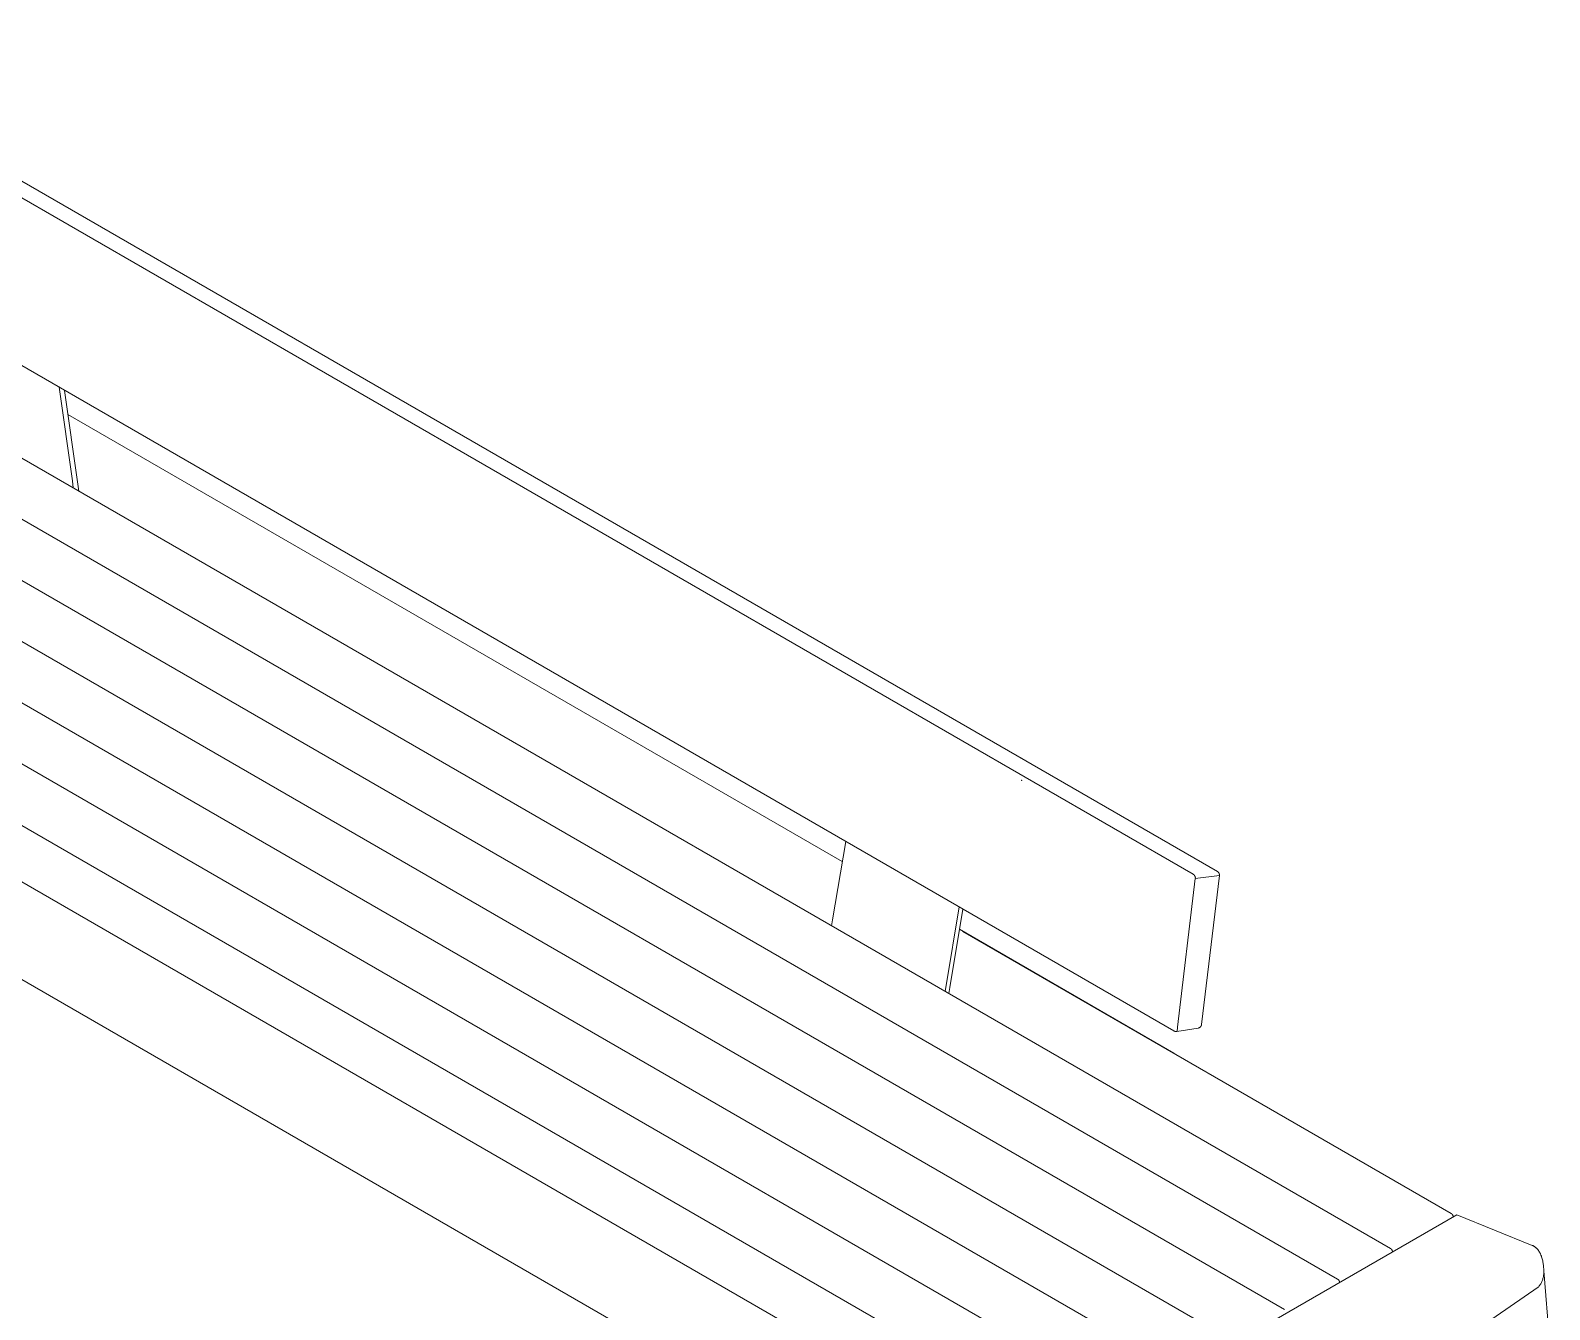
# Model space of a CAD drawing. Header units: millimetres. Extents: x -217 to 4976, y -41 to 3356.
# Drawn here: x 3956 to 4817, y 1303 to 2028 of the extents above; entities that cross this region are included whole.
import ezdxf

# ---------------------------------------------------------------- set-up
doc = ezdxf.new("R2010")
doc.units = ezdxf.units.MM
doc.layers.add('ZANO_R', color=7, linetype='Continuous', lineweight=0)

msp = doc.modelspace()

# ---------------------------------------------------------------- linework, layer by layer
at = {"layer": 'ZANO_R'}
for p, q in [((3789.7, 2026.04), (4615.35, 1549.35)), ((3803.38, 2027.65), (4629.03, 1550.95)), ((3659.37, 1953.75), (4727.15, 1337.27)), ((4604.43, 1460.56), (3757.3, 1949.65)), ((3629.36, 1936.42), (4697.13, 1319.94)), ((3627.2, 1903), (4667.11, 1302.61)), ((3539.3, 1884.43), (4607.08, 1267.95)), ((3598.75, 1884.76), (4637.09, 1285.28)), ((3509.28, 1867.1), (4577.06, 1250.62)), ((3478.79, 1849.79), (4546.86, 1233.14)), ((3449.89, 1834.54), (4517.96, 1217.89)), ((3972.59, 1825.35), (3980.04, 1772.25)), ((3975.61, 1823.6), (3983.06, 1770.5)), ((4416.45, 1556.51), (3977.53, 1809.92)), ((3980.59, 1768.29), (3980.04, 1772.25)), ((3983.62, 1766.55), (3983.06, 1770.5)), ((4473.74, 1188.13), (3501.73, 1749.32)), ((4517.8, 1615.32), (4517.85, 1615.3)), ((4517.85, 1615.3), (4517.89, 1615.27)), ((4517.89, 1615.27), (4517.93, 1615.24)), ((4517.93, 1615.24), (4517.98, 1615.2)), ((4517.98, 1615.2), (4518.02, 1615.17)), ((4518.02, 1615.17), (4518.06, 1615.14)), ((4518.06, 1615.14), (4518.09, 1615.1)), ((4518.09, 1615.1), (4518.13, 1615.06)), ((4518.13, 1615.06), (4518.17, 1615.02)), ((4518.17, 1615.02), (4518.2, 1614.98)), ((4518.2, 1614.98), (4518.24, 1614.94)), ((4518.24, 1614.94), (4518.27, 1614.9)), ((4517.8, 1602.75), (4517.85, 1602.72)), ((4517.85, 1602.72), (4517.89, 1602.69)), ((4517.89, 1602.69), (4517.93, 1602.66)), ((4517.93, 1602.66), (4517.98, 1602.63)), ((4517.98, 1602.63), (4518.02, 1602.59)), ((4518.02, 1602.59), (4518.06, 1602.56)), ((4518.06, 1602.56), (4518.09, 1602.52)), ((4518.09, 1602.52), (4518.13, 1602.48)), ((4518.13, 1602.48), (4518.17, 1602.45)), ((4518.17, 1602.45), (4518.2, 1602.41)), ((4518.2, 1602.41), (4518.24, 1602.37)), ((4518.24, 1602.37), (4518.27, 1602.32)), ((4410.92, 1523.48), (4418.37, 1567.98)), ((4629.03, 1550.95), (4629.1, 1550.91)), ((4629.1, 1550.91), (4629.17, 1550.87)), ((4629.17, 1550.87), (4629.24, 1550.82)), ((4629.24, 1550.82), (4629.31, 1550.77)), ((4629.31, 1550.77), (4629.37, 1550.72)), ((4629.37, 1550.72), (4629.43, 1550.66)), ((4629.43, 1550.66), (4629.49, 1550.6)), ((4629.49, 1550.6), (4629.55, 1550.55)), ((4629.55, 1550.55), (4629.61, 1550.49)), ((4629.61, 1550.49), (4629.67, 1550.42)), ((4629.67, 1550.42), (4629.72, 1550.36)), ((4629.72, 1550.36), (4629.77, 1550.29)), ((4629.77, 1550.29), (4629.82, 1550.23)), ((4629.82, 1550.23), (4629.86, 1550.16)), ((4629.86, 1550.16), (4629.91, 1550.08)), ((4629.91, 1550.08), (4629.95, 1550.01)), ((4616.55, 1546.96), (4606.46, 1462.67)), ((4615.35, 1549.35), (4615.42, 1549.31)), ((4615.42, 1549.31), (4615.49, 1549.26)), ((4615.49, 1549.26), (4615.56, 1549.21)), ((4615.56, 1549.21), (4615.63, 1549.16)), ((4615.63, 1549.16), (4615.69, 1549.11)), ((4615.69, 1549.11), (4615.76, 1549.06)), ((4615.76, 1549.06), (4615.82, 1549)), ((4615.82, 1549), (4615.88, 1548.94)), ((4615.88, 1548.94), (4615.93, 1548.88)), ((4615.93, 1548.88), (4615.99, 1548.82)), ((4615.99, 1548.82), (4616.04, 1548.76)), ((4616.04, 1548.76), (4616.09, 1548.69)), ((4616.09, 1548.69), (4616.14, 1548.62)), ((4616.14, 1548.62), (4616.18, 1548.55)), ((4616.18, 1548.55), (4616.23, 1548.48)), ((4616.23, 1548.48), (4616.27, 1548.41)), ((4616.27, 1548.41), (4616.31, 1548.34)), ((4616.31, 1548.34), (4616.34, 1548.26)), ((4616.34, 1548.26), (4616.38, 1548.18)), ((4616.38, 1548.18), (4616.41, 1548.11)), ((4616.41, 1548.11), (4616.44, 1548.03)), ((4616.44, 1548.03), (4616.46, 1547.95)), ((4616.46, 1547.95), (4616.48, 1547.87)), ((4616.48, 1547.87), (4616.5, 1547.79)), ((4616.5, 1547.79), (4616.52, 1547.71)), ((4616.52, 1547.71), (4616.54, 1547.62)), ((4616.54, 1547.62), (4616.55, 1547.54)), ((4616.55, 1546.96), (4630.23, 1548.56)), ((4616.55, 1547.54), (4616.56, 1547.46)), ((4616.56, 1547.04), (4616.55, 1546.96)), ((4616.56, 1547.46), (4616.56, 1547.38)), ((4616.56, 1547.38), (4616.56, 1547.29)), ((4616.56, 1547.29), (4616.56, 1547.21)), ((4616.56, 1547.21), (4616.56, 1547.13)), ((4616.56, 1547.13), (4616.56, 1547.04)), ((4630.23, 1548.56), (4620.14, 1464.27)), ((4629.95, 1550.01), (4629.99, 1549.94)), ((4629.99, 1549.94), (4630.02, 1549.86)), ((4630.02, 1549.86), (4630.06, 1549.79)), ((4630.06, 1549.79), (4630.09, 1549.71)), ((4630.09, 1549.71), (4630.11, 1549.63)), ((4630.11, 1549.63), (4630.14, 1549.55)), ((4630.14, 1549.55), (4630.16, 1549.47)), ((4630.16, 1549.47), (4630.18, 1549.39)), ((4630.18, 1549.39), (4630.2, 1549.31)), ((4630.2, 1549.31), (4630.21, 1549.23)), ((4630.21, 1549.23), (4630.22, 1549.15)), ((4630.22, 1549.15), (4630.23, 1549.06)), ((4630.23, 1549.06), (4630.24, 1548.98)), ((4630.24, 1548.73), (4630.23, 1548.65)), ((4630.23, 1548.65), (4630.23, 1548.56)), ((4630.24, 1548.98), (4630.24, 1548.9)), ((4630.24, 1548.9), (4630.24, 1548.81)), ((4630.24, 1548.81), (4630.24, 1548.73)), ((4482.69, 1530.84), (4475.24, 1486.34)), ((4484.81, 1529.62), (4477.36, 1485.12)), ((4410.92, 1523.48), (4410.36, 1520.17)), ((4604.43, 1447.98), (4482.89, 1518.15)), ((4484.79, 1516.89), (4761.56, 1357.1)), ((4475.24, 1486.34), (4474.69, 1483.03)), ((4477.36, 1485.12), (4476.81, 1481.8)), ((4620.07, 1463.93), (4620.05, 1463.85)), ((4620.09, 1464), (4620.07, 1463.93)), ((4620.1, 1464.07), (4620.09, 1464)), ((4620.12, 1464.13), (4620.1, 1464.07)), ((4620.13, 1464.2), (4620.12, 1464.13)), ((4620.14, 1464.27), (4620.13, 1464.2)), ((4604.5, 1460.52), (4604.43, 1460.56)), ((4604.57, 1460.48), (4604.5, 1460.52)), ((4604.65, 1460.44), (4604.57, 1460.48)), ((4604.72, 1460.41), (4604.65, 1460.44)), ((4604.8, 1460.38), (4604.72, 1460.41)), ((4604.88, 1460.35), (4604.8, 1460.38)), ((4604.95, 1460.33), (4604.88, 1460.35)), ((4605.03, 1460.31), (4604.95, 1460.33)), ((4605.11, 1460.29), (4605.03, 1460.31)), ((4605.19, 1460.27), (4605.11, 1460.29)), ((4605.28, 1460.26), (4605.19, 1460.27)), ((4605.36, 1460.25), (4605.28, 1460.26)), ((4605.44, 1460.24), (4605.36, 1460.25)), ((4605.52, 1460.23), (4605.44, 1460.24)), ((4605.6, 1460.23), (4605.52, 1460.23)), ((4605.69, 1460.23), (4605.6, 1460.23)), ((4605.77, 1460.24), (4605.69, 1460.23)), ((4605.85, 1460.24), (4605.77, 1460.24)), ((4605.93, 1460.25), (4605.85, 1460.24)), ((4606.01, 1460.26), (4605.93, 1460.25)), ((4618.1, 1462.16), (4606.01, 1460.26)), ((4606.46, 1462.67), (4606.17, 1460.29)), ((4618.18, 1462.17), (4618.1, 1462.16)), ((4618.27, 1462.19), (4618.18, 1462.17)), ((4618.35, 1462.21), (4618.27, 1462.19)), ((4618.42, 1462.23), (4618.35, 1462.21)), ((4618.5, 1462.26), (4618.42, 1462.23)), ((4618.58, 1462.29), (4618.5, 1462.26)), ((4618.66, 1462.32), (4618.58, 1462.29)), ((4618.73, 1462.35), (4618.66, 1462.32)), ((4618.81, 1462.38), (4618.73, 1462.35)), ((4618.88, 1462.42), (4618.81, 1462.38)), ((4618.95, 1462.46), (4618.88, 1462.42)), ((4619.02, 1462.51), (4618.95, 1462.46)), ((4619.09, 1462.55), (4619.02, 1462.51)), ((4619.16, 1462.6), (4619.09, 1462.55)), ((4619.22, 1462.65), (4619.16, 1462.6)), ((4619.29, 1462.7), (4619.22, 1462.65)), ((4619.35, 1462.75), (4619.29, 1462.7)), ((4619.41, 1462.81), (4619.35, 1462.75)), ((4619.47, 1462.87), (4619.41, 1462.81)), ((4619.53, 1462.93), (4619.47, 1462.87)), ((4619.58, 1462.99), (4619.53, 1462.93)), ((4619.63, 1463.05), (4619.58, 1462.99)), ((4619.68, 1463.12), (4619.63, 1463.05)), ((4619.73, 1463.19), (4619.68, 1463.12)), ((4619.77, 1463.26), (4619.73, 1463.19)), ((4619.82, 1463.33), (4619.77, 1463.26)), ((4619.86, 1463.4), (4619.82, 1463.33)), ((4619.9, 1463.47), (4619.86, 1463.4)), ((4619.93, 1463.54), (4619.9, 1463.47)), ((4619.96, 1463.62), (4619.93, 1463.54)), ((4620, 1463.7), (4619.96, 1463.62)), ((4620.02, 1463.77), (4620, 1463.7)), ((4620.05, 1463.85), (4620.02, 1463.77)), ((4642.74, 1285.9), (4764.71, 1356.32)), ((4761.56, 1357.1), (4761.64, 1357.05)), ((4761.64, 1357.05), (4761.71, 1357.01)), ((4761.71, 1357.01), (4761.77, 1356.96)), ((4761.77, 1356.96), (4761.84, 1356.91)), ((4761.84, 1356.91), (4761.91, 1356.86)), ((4761.91, 1356.86), (4761.97, 1356.8)), ((4761.97, 1356.8), (4762.03, 1356.75)), ((4762.03, 1356.75), (4762.09, 1356.69)), ((4762.09, 1356.69), (4762.15, 1356.63)), ((4762.15, 1356.63), (4762.2, 1356.56)), ((4762.2, 1356.56), (4762.25, 1356.5)), ((4762.25, 1356.5), (4762.31, 1356.43)), ((4762.31, 1356.43), (4762.35, 1356.37)), ((4762.35, 1356.37), (4762.4, 1356.3)), ((4762.4, 1356.3), (4762.44, 1356.22)), ((4762.44, 1356.22), (4762.48, 1356.15)), ((4762.48, 1356.15), (4762.52, 1356.08)), ((4762.52, 1356.08), (4762.56, 1356)), ((4762.56, 1356), (4762.59, 1355.93)), ((4762.59, 1355.93), (4762.62, 1355.85)), ((4762.62, 1355.85), (4762.65, 1355.77)), ((4762.65, 1355.77), (4762.68, 1355.69)), ((4762.68, 1355.69), (4762.7, 1355.61)), ((4762.7, 1355.61), (4762.72, 1355.53)), ((4762.72, 1355.53), (4762.73, 1355.45)), ((4762.73, 1355.45), (4762.75, 1355.36)), ((4762.75, 1355.36), (4762.76, 1355.28)), ((4762.76, 1355.28), (4762.77, 1355.2)), ((4807.57, 1339.01), (4764.71, 1356.32)), ((4727.15, 1337.27), (4727.22, 1337.23)), ((4727.22, 1337.23), (4727.29, 1337.18)), ((4727.29, 1337.18), (4727.35, 1337.14)), ((4727.35, 1337.14), (4727.42, 1337.09)), ((4727.42, 1337.09), (4727.48, 1337.04)), ((4727.48, 1337.04), (4727.55, 1336.98)), ((4727.55, 1336.98), (4727.61, 1336.93)), ((4727.61, 1336.93), (4727.66, 1336.87)), ((4727.66, 1336.87), (4727.72, 1336.81)), ((4727.72, 1336.81), (4727.78, 1336.75)), ((4727.78, 1336.75), (4727.83, 1336.68)), ((4727.83, 1336.68), (4727.88, 1336.62)), ((4727.88, 1336.62), (4727.93, 1336.55)), ((4727.93, 1336.55), (4727.97, 1336.49)), ((4727.97, 1336.49), (4728.01, 1336.42)), ((4728.01, 1336.42), (4728.06, 1336.34)), ((4728.06, 1336.34), (4728.09, 1336.27)), ((4728.09, 1336.27), (4728.13, 1336.2)), ((4728.13, 1336.2), (4728.16, 1336.12)), ((4728.16, 1336.12), (4728.19, 1336.05)), ((4728.19, 1336.05), (4728.22, 1335.97)), ((4728.22, 1335.97), (4728.25, 1335.89)), ((4728.25, 1335.89), (4728.27, 1335.81)), ((4728.27, 1335.81), (4728.29, 1335.73)), ((4728.29, 1335.73), (4728.31, 1335.65)), ((4728.31, 1335.65), (4728.33, 1335.57)), ((4728.33, 1335.57), (4728.34, 1335.49)), ((4728.34, 1335.49), (4728.35, 1335.41)), ((4728.35, 1335.41), (4728.35, 1335.33)), ((4807.57, 1339.01), (4807.79, 1338.91)), ((4807.79, 1338.91), (4808.02, 1338.79)), ((4808.02, 1338.79), (4808.24, 1338.68)), ((4808.24, 1338.68), (4808.45, 1338.55)), ((4808.45, 1338.55), (4808.66, 1338.42)), ((4808.66, 1338.42), (4808.87, 1338.29)), ((4808.87, 1338.29), (4809.07, 1338.15)), ((4809.07, 1338.15), (4809.26, 1338)), ((4809.26, 1338), (4809.45, 1337.85)), ((4809.45, 1337.85), (4809.64, 1337.69)), ((4809.64, 1337.69), (4809.82, 1337.53)), ((4809.82, 1337.53), (4810, 1337.36)), ((4810, 1337.36), (4810.17, 1337.18)), ((4810.17, 1337.18), (4810.34, 1337)), ((4810.34, 1337), (4810.51, 1336.82)), ((4810.51, 1336.82), (4810.67, 1336.63)), ((4810.67, 1336.63), (4810.82, 1336.43)), ((4810.82, 1336.43), (4810.97, 1336.23)), ((4810.97, 1336.23), (4811.12, 1336.03)), ((4811.12, 1336.03), (4811.26, 1335.82)), ((4811.26, 1335.82), (4811.4, 1335.61)), ((4811.4, 1335.61), (4811.54, 1335.39)), ((4811.54, 1335.39), (4811.67, 1335.17)), ((4811.67, 1335.17), (4811.8, 1334.94)), ((4811.8, 1334.94), (4811.92, 1334.71)), ((4811.92, 1334.71), (4812.04, 1334.47)), ((4812.04, 1334.47), (4812.16, 1334.23)), ((4812.16, 1334.23), (4812.27, 1333.99)), ((4812.27, 1333.99), (4812.37, 1333.74)), ((4812.37, 1333.74), (4812.48, 1333.49)), ((4812.48, 1333.49), (4812.68, 1332.97)), ((4812.68, 1332.97), (4812.86, 1332.44)), ((4812.86, 1332.44), (4813.03, 1331.89)), ((4813.03, 1331.89), (4813.18, 1331.34)), ((4813.18, 1331.34), (4813.32, 1330.76)), ((4813.32, 1330.76), (4813.45, 1330.18)), ((4813.45, 1330.18), (4813.57, 1329.58)), ((4813.57, 1329.58), (4813.67, 1328.98)), ((4813.67, 1328.98), (4813.76, 1328.36)), ((4813.76, 1328.36), (4813.84, 1327.73)), ((4813.84, 1327.73), (4813.91, 1327.09)), ((4813.91, 1327.09), (4813.96, 1326.45)), ((4813.96, 1326.45), (4814.01, 1325.79)), ((4697.13, 1319.94), (4697.2, 1319.9)), ((4697.2, 1319.9), (4697.27, 1319.85)), ((4697.27, 1319.85), (4697.34, 1319.81)), ((4697.34, 1319.81), (4697.4, 1319.76)), ((4697.4, 1319.76), (4697.47, 1319.7)), ((4697.47, 1319.7), (4697.53, 1319.65)), ((4697.53, 1319.65), (4697.59, 1319.6)), ((4697.59, 1319.6), (4697.65, 1319.54)), ((4697.65, 1319.54), (4697.7, 1319.48)), ((4697.7, 1319.48), (4697.76, 1319.42)), ((4697.76, 1319.42), (4697.81, 1319.35)), ((4697.81, 1319.35), (4697.86, 1319.29)), ((4697.86, 1319.29), (4697.91, 1319.22)), ((4697.91, 1319.22), (4697.95, 1319.15)), ((4697.95, 1319.15), (4698, 1319.08)), ((4698, 1319.08), (4698.04, 1319.01)), ((4698.04, 1319.01), (4698.08, 1318.94)), ((4698.08, 1318.94), (4698.11, 1318.87)), ((4698.11, 1318.87), (4698.15, 1318.79)), ((4698.15, 1318.79), (4698.18, 1318.72)), ((4698.18, 1318.72), (4698.21, 1318.64)), ((4698.21, 1318.64), (4698.23, 1318.56)), ((4698.23, 1318.56), (4698.25, 1318.48)), ((4698.25, 1318.48), (4698.27, 1318.4)), ((4698.27, 1318.4), (4698.29, 1318.32)), ((4698.29, 1318.32), (4698.31, 1318.24)), ((4698.31, 1318.24), (4698.32, 1318.16)), ((4698.32, 1318.16), (4698.33, 1318.08)), ((4698.33, 1318.08), (4698.34, 1318)), ((4812.53, 1317.63), (4812.3, 1317.21)), ((4812.74, 1318.06), (4812.53, 1317.63)), ((4812.94, 1318.49), (4812.74, 1318.06)), ((4813.13, 1318.93), (4812.94, 1318.49)), ((4813.3, 1319.38), (4813.13, 1318.93)), ((4813.45, 1319.83), (4813.3, 1319.38)), ((4813.59, 1320.29), (4813.45, 1319.83)), ((4813.71, 1320.75), (4813.59, 1320.29)), ((4813.82, 1321.22), (4813.71, 1320.75)), ((4813.91, 1321.69), (4813.82, 1321.22)), ((4813.99, 1322.16), (4813.91, 1321.69)), ((4814.04, 1322.64), (4813.99, 1322.16)), ((4814.01, 1325.79), (4814.07, 1324.47)), ((4814.09, 1323.11), (4814.04, 1322.64)), ((4814.07, 1324.57), (4817.37, 1284.94)), ((4814.07, 1324.47), (4814.09, 1323.11)), ((4810.94, 1315.24), (4702.25, 1240.74)), ((4811.24, 1315.61), (4810.94, 1315.24)), ((4811.53, 1316), (4811.24, 1315.61)), ((4811.8, 1316.39), (4811.53, 1316)), ((4812.06, 1316.8), (4811.8, 1316.39)), ((4812.3, 1317.21), (4812.06, 1316.8))]:
    msp.add_line(p, q, dxfattribs=at)

doc.saveas('drawing.dxf')
